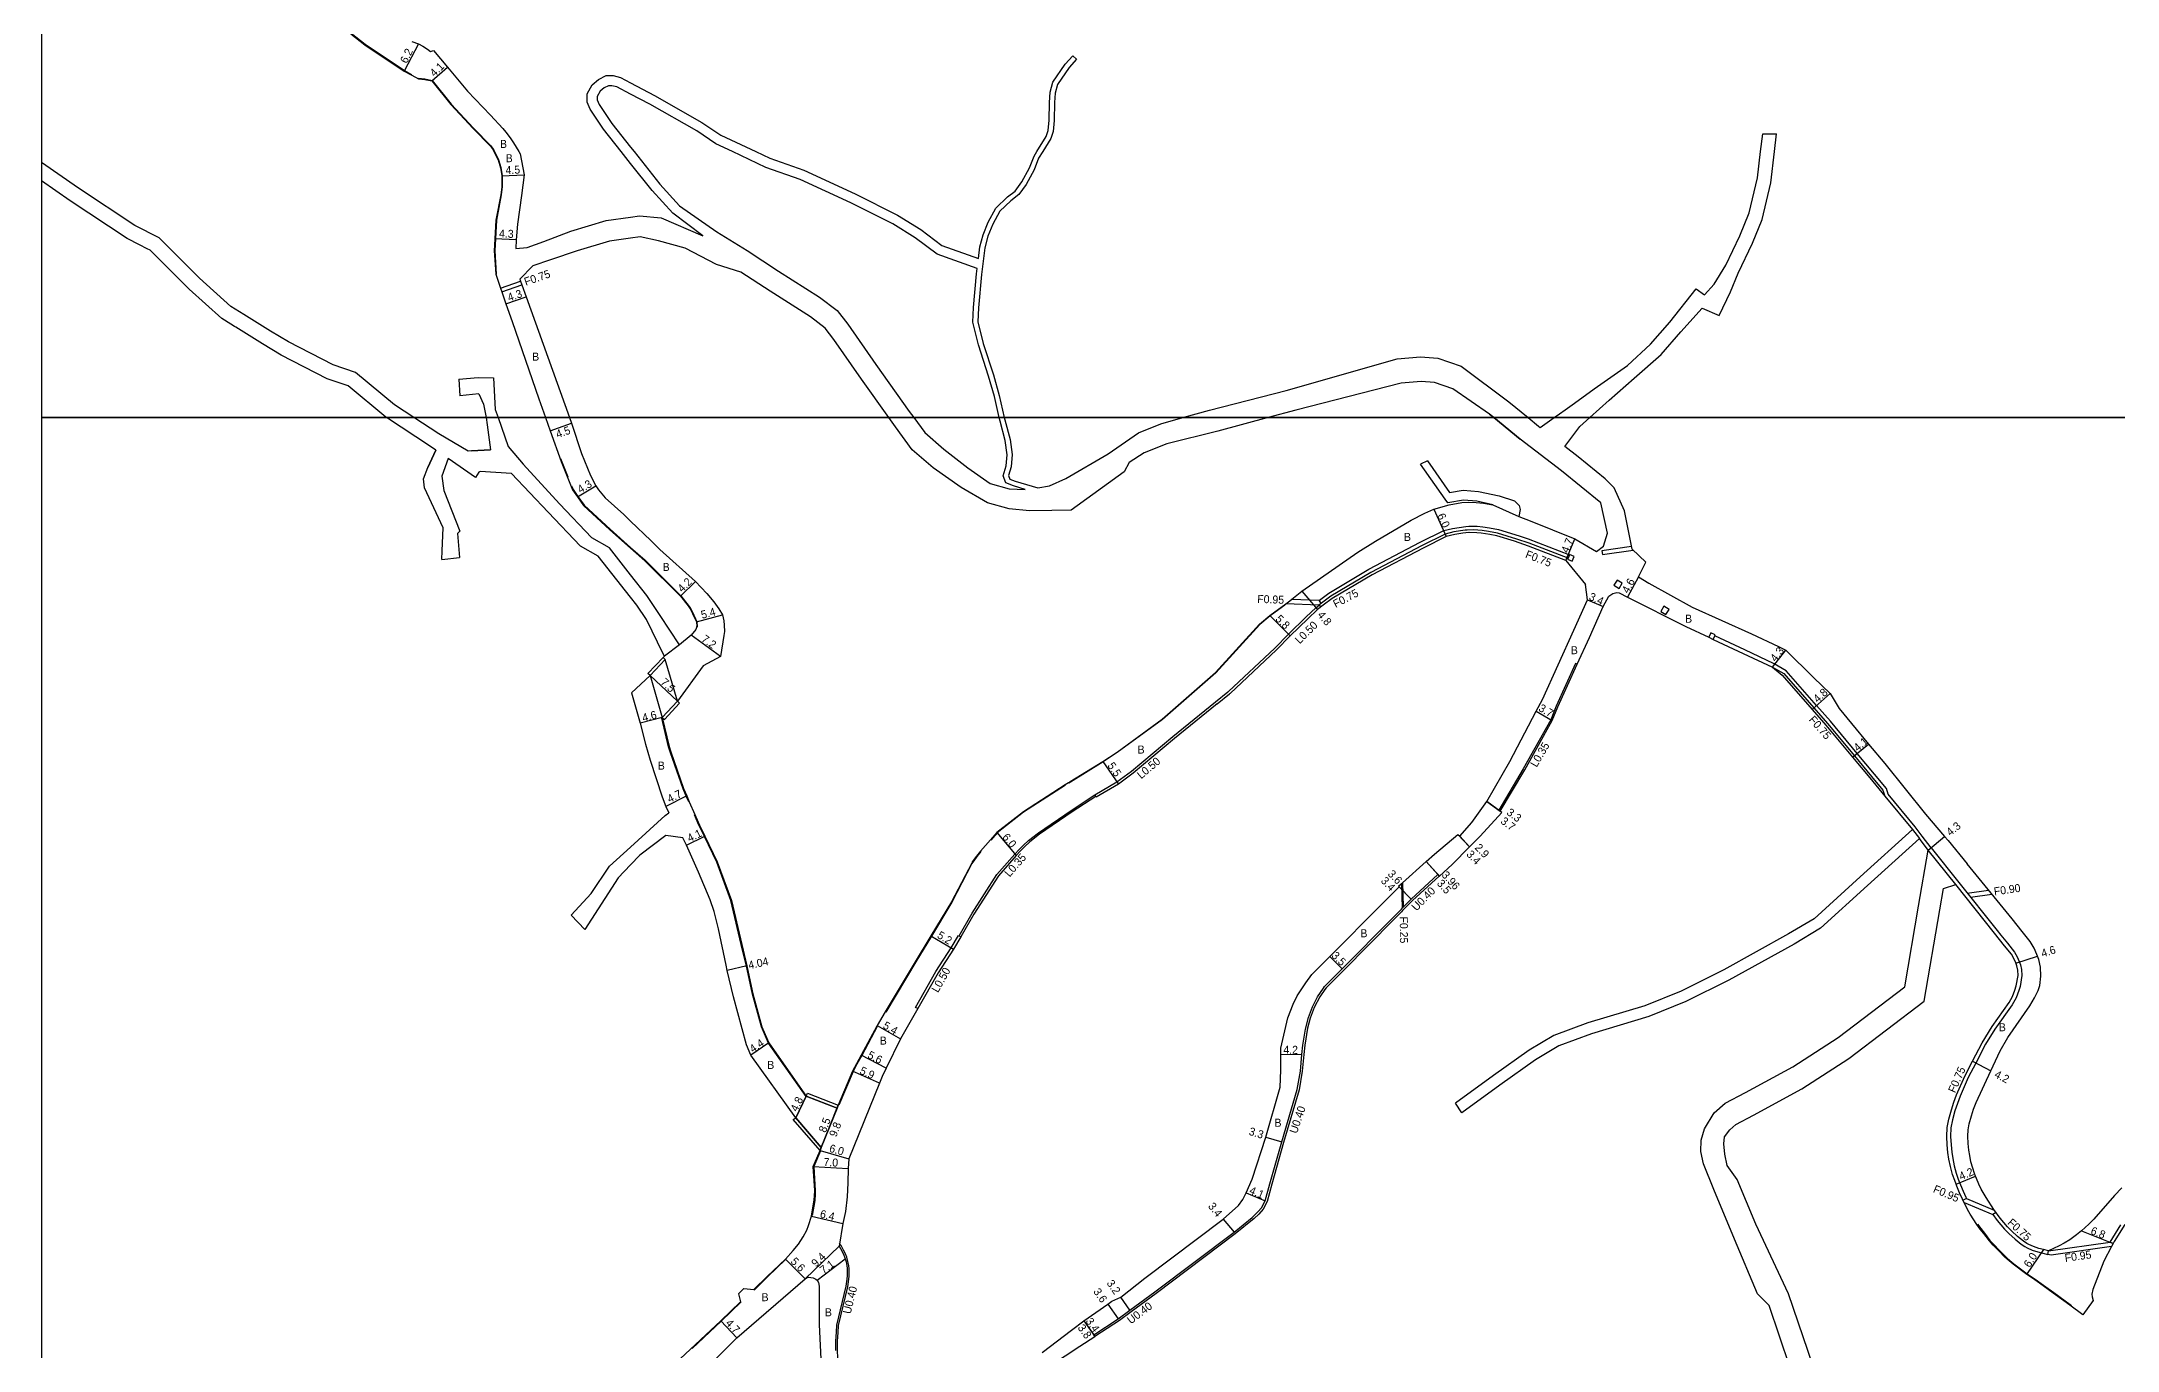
# Model space of a CAD drawing. Header units: metres. Extents: x -12000 to -10400, y -89400 to -87000.
# Drawn here: x -12000 to -11584.9, y -87786.5 to -87524.8 of the extents above; entities that cross this region are included whole.
import ezdxf

# ---------------------------------------------------------------- set-up
doc = ezdxf.new("R2010")
doc.units = ezdxf.units.M
doc.header["$LTSCALE"] = 2.5
for name, color, linetype in [('側溝・桝', 7, 'Continuous'), ('図郭', 7, 'Continuous'), ('幅員', 7, 'Continuous'), ('歩道・分離帯・安全施設', 7, 'Continuous'), ('舗装', 7, 'Continuous'), ('道路', 7, 'Continuous')]:
    doc.layers.add(name, color=color, linetype=linetype)
doc.styles.get("Standard").update_dxf_attribs({"font": ''})
doc.styles.get('Standard').set_extended_font_data('@MS PGothic')

msp = doc.modelspace()

# ---------------------------------------------------------------- linework, layer by layer
at = {"layer": '側溝・桝'}
for points in [[(-11908.23, -87574.13), (-11904.22, -87572.74)], [(-11907.99, -87574.83), (-11903.97, -87573.45)], [(-11694.8, -87628.12), (-11702.59, -87625.13), (-11705.06, -87624.28), (-11708.88, -87623.1), (-11710.67, -87622.75), (-11711.96, -87622.57), (-11712.86, -87622.48), (-11713.64, -87622.46), (-11714.98, -87622.47), (-11715.34, -87622.5), (-11717.6, -87622.84), (-11719.38, -87623.27), (-11723.99, -87625.59), (-11734.25, -87630.97), (-11742.24, -87635.73), (-11744.06, -87637.08), (-11744.61, -87637.48)], [(-11744.14, -87637.14), (-11744.58, -87636.53), (-11744.5, -87636.47), (-11742.65, -87635.1), (-11734.62, -87630.32), (-11724.33, -87624.92), (-11719.64, -87622.56), (-11717.88, -87622.14), (-11715.21, -87621.74), (-11714.63, -87621.7), (-11713.73, -87621.71), (-11712.94, -87621.72), (-11711.82, -87621.83), (-11710.51, -87622.01), (-11708.7, -87622.38), (-11704.56, -87623.64), (-11702.78, -87624.25), (-11694.5, -87627.44)], [(-11682.09, -87625.8), (-11688.02, -87626.65), (-11687.91, -87627.39), (-11681.76, -87626.51)], [(-11789.2, -87675.75), (-11789.38, -87675.45), (-11784.98, -87672.85), (-11782.08, -87670.68), (-11773.8, -87663.76), (-11765.27, -87656.85), (-11762.79, -87654.84), (-11762.71, -87654.78), (-11753.41, -87646.1), (-11750.67, -87643.3), (-11747.14, -87639.85), (-11745.24, -87638.01), (-11744.53, -87637.49)], [(-11744.61, -87637.48), (-11751.25, -87637.23)], [(-11750.05, -87636.32), (-11744.58, -87636.53)], [(-11744.53, -87637.49), (-11744.23, -87637.89)], [(-11622.19, -87686.02), (-11623.96, -87683.67), (-11625.38, -87681.85), (-11630.8, -87675.29), (-11631.15, -87674.15), (-11633.54, -87671.27), (-11636.96, -87667.15), (-11642.35, -87660.68), (-11645.1, -87657.55), (-11651.2, -87650.6), (-11653.57, -87649.21), (-11659.43, -87646.45), (-11665.45, -87643.65)], [(-11692.96, -87649.31), (-11693.28, -87649.16), (-11697.17, -87657.68), (-11698.26, -87660.4), (-11703.75, -87670.22), (-11708.65, -87678.5), (-11708.37, -87678.71)], [(-11653.92, -87649.87), (-11651.68, -87651.18), (-11645.66, -87658.05), (-11642.92, -87661.17), (-11637.54, -87667.63), (-11634.11, -87671.75), (-11631.83, -87674.51), (-11631.47, -87675.66)], [(-11816.53, -87703.6), (-11813.91, -87699.1), (-11808.97, -87691.38), (-11805.4, -87687.3), (-11804.52, -87686.35), (-11803.73, -87685.57), (-11802.64, -87684.57), (-11800.66, -87683), (-11794.12, -87678.55), (-11789.38, -87675.45)], [(-11625.95, -87682.33), (-11624.55, -87684.13)], [(-11617.25, -87693.38), (-11622.77, -87686.48)], [(-11622.19, -87686.02), (-11616.66, -87692.92), (-11609.02, -87702.57), (-11608.25, -87703.51), (-11606.94, -87705.11), (-11605.54, -87706.87), (-11604.98, -87707.83), (-11604.57, -87708.72), (-11604.34, -87709.4), (-11604.13, -87710.36), (-11604.08, -87711.56), (-11604.42, -87713.76), (-11604.65, -87714.54), (-11605.21, -87715.99), (-11606.03, -87717.43), (-11609.47, -87722.27), (-11611.33, -87725.28), (-11613.28, -87729.05), (-11614.8, -87731.96), (-11616.42, -87735.66), (-11616.96, -87737.14), (-11617.43, -87738.6), (-11617.94, -87740.41), (-11618.25, -87742.03), (-11618.31, -87743.73), (-11618.22, -87745.37), (-11618.09, -87746.87), (-11617.89, -87748.11), (-11617.6, -87749.57), (-11617.18, -87751.09), (-11616.78, -87752.26), (-11616.36, -87753.39), (-11615.81, -87754.69), (-11615.24, -87755.88), (-11615.11, -87756.11), (-11615.81, -87756.43)], [(-11720.56, -87691.67), (-11725.91, -87696.58), (-11727.87, -87698.56), (-11728.12, -87698.81), (-11729.69, -87700.4), (-11739.65, -87710.46), (-11743.17, -87714.02), (-11743.43, -87714.34), (-11744.43, -87715.82), (-11745.55, -87717.96), (-11746.32, -87720.08), (-11746.86, -87722.06), (-11747.41, -87725.5), (-11747.63, -87727.36), (-11747.92, -87730.69), (-11748.53, -87734.41), (-11751.67, -87744.94), (-11754.04, -87753.28), (-11754.98, -87756.75), (-11755.76, -87758.24), (-11756.63, -87759.24), (-11757.57, -87760.14), (-11761.33, -87763.2), (-11777.15, -87775.13), (-11782.16, -87778.8), (-11784.5, -87780.51), (-11789.4, -87783.69)], [(-11728.12, -87693.2), (-11727.98, -87698.11)], [(-11727.87, -87692.98), (-11727.74, -87697.86)], [(-11614.97, -87695.06), (-11610.74, -87694.46)], [(-11614.32, -87695.88), (-11610.07, -87695.27)], [(-11824.81, -87718.17), (-11825.24, -87717.92), (-11821.17, -87710.73), (-11818.12, -87706.04), (-11816.66, -87703.53), (-11816.22, -87703.78)], [(-11615.58, -87756.94), (-11609.83, -87759.36)], [(-11615.11, -87756.11), (-11609.57, -87758.44)], [(-11609.22, -87758.93), (-11609.83, -87759.36), (-11608.98, -87760.55), (-11607.5, -87762.27), (-11606.66, -87763.15), (-11605.41, -87764.29), (-11604.2, -87765.23), (-11603.45, -87765.74), (-11602.98, -87766.01), (-11601.98, -87766.44), (-11600.87, -87766.82), (-11598.88, -87767.32), (-11598.7, -87766.59)], [(-11585.83, -87765.1), (-11586.43, -87764.83), (-11584.24, -87761.37)], [(-11840.77, -87788.01), (-11840.88, -87786.51), (-11840.86, -87784.67), (-11840.75, -87782.89), (-11840.63, -87781.53), (-11838.82, -87773.76), (-11838.57, -87772.25), (-11838.51, -87771.65), (-11838.51, -87770.62), (-11838.54, -87770.12), (-11838.6, -87769.62), (-11838.76, -87768.75), (-11839, -87767.86), (-11839.32, -87767.07), (-11839.63, -87766.43), (-11840.13, -87765.55), (-11840.46, -87765.16)], [(-11586.17, -87765.75), (-11598.23, -87767.49), (-11598.88, -87767.32)], [(-11598.7, -87766.59), (-11586.43, -87764.83)]]:
    msp.add_lwpolyline(points, dxfattribs=at)
for points in [[(-11694.89, -87628.31), (-11693.97, -87628.72), (-11693.57, -87627.8), (-11694.48, -87627.4), (-11694.5, -87627.44), (-11694.8, -87628.12)], [(-11685.61, -87633.49), (-11684.59, -87634.14), (-11683.95, -87633.12), (-11684.97, -87632.48)], [(-11676.25, -87638.74), (-11675.24, -87639.39), (-11674.6, -87638.37), (-11675.61, -87637.73)], [(-11666.67, -87643.91), (-11665.77, -87644.33), (-11665.45, -87643.65), (-11665.35, -87643.42), (-11666.25, -87643)]]:
    msp.add_lwpolyline(points, close=True, dxfattribs=at)
at = {"layer": '図郭'}
for points in [[(-12000, -87600), (-11200, -87600), (-11200, -87000), (-12000, -87000)], [(-12000, -88200), (-11200, -88200), (-11200, -87600), (-12000, -87600)]]:
    msp.add_lwpolyline(points, close=True, dxfattribs=at)
at = {"layer": '幅員'}
for points in [[(-11924.6, -87525.24), (-11927.51, -87530.72)], [(-11921.93, -87532.65), (-11918.86, -87529.94)], [(-11908, -87551.67), (-11903.48, -87551.45)], [(-11905.1, -87564.43), (-11909.35, -87564.26)], [(-11907.14, -87577.26), (-11903.13, -87575.87)], [(-11898.3, -87602.65), (-11894.06, -87601.14)], [(-11892.83, -87615.84), (-11889.18, -87613.65)], [(-11721.66, -87618.32), (-11719.19, -87623.79)], [(-11695.22, -87628.55), (-11693.43, -87624.21)], [(-11872.27, -87635.71), (-11869.24, -87632.8)], [(-11747.99, -87634.71), (-11744.91, -87638.39)], [(-11680.7, -87631.84), (-11682.93, -87635.87)], [(-11869.06, -87640.82), (-11863.86, -87639.44)], [(-11754.42, -87639.56), (-11750.32, -87643.65)], [(-11690.9, -87636.41), (-11687.79, -87637.79)], [(-11864.28, -87647.74), (-11870.1, -87643.51)], [(-11653.92, -87649.87), (-11651.26, -87646.49)], [(-11878.33, -87651.58), (-11872.85, -87656.71)], [(-11646, -87658.34), (-11642.41, -87655.16)], [(-11875.88, -87659.97), (-11880.34, -87661.1)], [(-11701.14, -87658.68), (-11697.94, -87660.55)], [(-11637.89, -87667.92), (-11634.72, -87665.31)], [(-11787.81, -87668.77), (-11784.7, -87673.27)], [(-11871, -87675.62), (-11875.15, -87677.72)], [(-11708.05, -87678.96), (-11711, -87676.73)], [(-11711, -87676.73), (-11708.37, -87678.71)], [(-11871.07, -87685.5), (-11867.38, -87683.71)], [(-11809.01, -87682.95), (-11805.15, -87687.54)], [(-11716.81, -87683.33), (-11714.47, -87685.8)], [(-11714.47, -87685.8), (-11716.46, -87683.7)], [(-11622.77, -87686.48), (-11619.53, -87683.74)], [(-11720.52, -87691.71), (-11723.16, -87688.76)], [(-11723.16, -87688.76), (-11720.82, -87691.37)], [(-11726.18, -87696.3), (-11728.66, -87693.69)], [(-11726.18, -87696.3), (-11728.53, -87693.83)], [(-11822.17, -87703.6), (-11817.69, -87706.3)], [(-11858.96, -87709.64), (-11862.9, -87710.53)], [(-11739.94, -87710.18), (-11742.43, -87707.72)], [(-11605.25, -87709.06), (-11600.92, -87707.67)], [(-11832.93, -87721.55), (-11828.24, -87724.23)], [(-11854.57, -87725.02), (-11858.21, -87727.49)], [(-11832.46, -87733.09), (-11837.83, -87730.66)], [(-11831.14, -87730.07), (-11836.11, -87727.49)], [(-11752.22, -87727.28), (-11748.02, -87727.32)], [(-11613.95, -87728.7), (-11610.27, -87730.61)], [(-11849.18, -87739.97), (-11847.11, -87735.69)], [(-11844.34, -87746.54), (-11840.71, -87737.44)], [(-11840.95, -87738.04), (-11844.1, -87745.94)], [(-11844.34, -87746.54), (-11838.57, -87748.19)], [(-11755.2, -87743.85), (-11752.05, -87744.82)], [(-11845.69, -87749.74), (-11838.7, -87750.15)], [(-11617.2, -87753.28), (-11613.33, -87751.64)], [(-11759.12, -87754.99), (-11755.35, -87756.6)], [(-11846.04, -87759.63), (-11839.82, -87761.12)], [(-11763.72, -87760.25), (-11761.57, -87762.89)], [(-11592.16, -87762.62), (-11585.83, -87765.1)], [(-11847.33, -87772.17), (-11851.25, -87768.24)], [(-11840.54, -87765.66), (-11847.33, -87772.17)], [(-11844.93, -87772.47), (-11839.33, -87768.19)], [(-11599.75, -87766.33), (-11603.1, -87771.3)], [(-11782.4, -87778.48), (-11784.23, -87775.85)], [(-11864.17, -87780.59), (-11860.98, -87783.97)], [(-11791.63, -87780.61), (-11789.4, -87783.69)], [(-11791.63, -87780.61), (-11789.63, -87783.36)], [(-11786.79, -87777.23), (-11784.72, -87780.18)]]:
    msp.add_lwpolyline(points, dxfattribs=at)
at = {"layer": '歩道・分離帯・安全施設'}
for points in [[(-11938.09, -87523.16), (-11935.27, -87525.35), (-11927.46, -87530.63), (-11926.05, -87531.38)], [(-11924.63, -87532.14), (-11923.33, -87532.28), (-11921.87, -87532.57), (-11918.08, -87537.31), (-11913.61, -87542.1), (-11910.19, -87545.66), (-11910.01, -87545.87), (-11909.82, -87546.12), (-11909.65, -87546.4), (-11909.44, -87546.81)], [(-11909.44, -87546.81), (-11908.61, -87548.43), (-11908.16, -87550), (-11907.9, -87551.66), (-11907.9, -87553.86), (-11908.08, -87555.48), (-11909.05, -87560.51), (-11909.25, -87564.27), (-11909.38, -87566.67), (-11909.1, -87571.33)], [(-11896.21, -87608.18), (-11894.78, -87611.85)], [(-11894.01, -87613.65), (-11893.72, -87614.37), (-11892.75, -87615.78), (-11891.53, -87617.48), (-11886.33, -87622.33), (-11882.23, -87625.96)], [(-11882.23, -87625.96), (-11879.32, -87628.53), (-11872.19, -87635.65), (-11870.51, -87637.75), (-11870.24, -87638.18), (-11869.86, -87638.87), (-11868.97, -87640.8), (-11868.88, -87641.74), (-11868.95, -87641.96)], [(-11751.44, -87637.49), (-11754.36, -87639.63), (-11756.43, -87641.39), (-11765.2, -87651.05), (-11775.85, -87660.37), (-11784.92, -87666.97), (-11787.76, -87668.85), (-11794.29, -87672.87), (-11794.62, -87673.08)], [(-11870.58, -87676.83), (-11871.09, -87675.66), (-11871.72, -87674.2), (-11874.26, -87667), (-11874.62, -87665.81), (-11875.97, -87660.06)], [(-11795.3, -87673.5), (-11803.64, -87678.88), (-11808.94, -87683.02), (-11810.19, -87684.47)], [(-11847.15, -87735.71), (-11854.66, -87725.07), (-11856.08, -87721.82), (-11857.87, -87715.27), (-11859.06, -87709.66), (-11860.09, -87705.34), (-11862.17, -87696.55), (-11864.98, -87688.87), (-11867.47, -87683.75), (-11868.56, -87681.5), (-11869.46, -87679.42)], [(-11812.17, -87686.76), (-11813.03, -87687.75), (-11813.62, -87688.59), (-11813.97, -87689.18), (-11817.98, -87696.85), (-11822.08, -87703.65), (-11825.22, -87708.84), (-11831.22, -87718.88)], [(-11832.85, -87721.6), (-11832.93, -87721.74), (-11836.02, -87727.54), (-11836.97, -87729.25), (-11837.74, -87730.71), (-11840.62, -87737.48), (-11840.63, -87737.49)], [(-11844.24, -87746.57), (-11845.59, -87749.76), (-11845.32, -87754.56), (-11845.33, -87755.36), (-11845.42, -87756.53), (-11845.92, -87759.5)], [(-11612.96, -87761.23), (-11612.29, -87762.15), (-11611.56, -87763.06), (-11610.43, -87764.51), (-11609.68, -87765.35), (-11608.56, -87766.51), (-11607.43, -87767.66), (-11606.92, -87768.13), (-11605.69, -87769.17), (-11603, -87771.19), (-11601.37, -87772.29), (-11599.74, -87773.45), (-11597.7, -87774.93), (-11594.4, -87777.33), (-11594.11, -87777.54)], [(-11851.22, -87768.35), (-11854.87, -87771.79), (-11857.53, -87774.44)], [(-11860.14, -87776.79), (-11864.1, -87780.66), (-11869.92, -87786.1)]]:
    msp.add_lwpolyline(points, dxfattribs=at)
at = {"layer": '舗装'}
for points in [[(-11709.83, -87617.44), (-11704.6, -87619.77)], [(-11872.43, -87645.45), (-11875.46, -87647.67)], [(-11625.95, -87682.33), (-11624.55, -87684.13)]]:
    msp.add_lwpolyline(points, dxfattribs=at)
at = {"layer": '道路'}
for points in [[(-11938.15, -87523.24), (-11935.33, -87525.44), (-11927.51, -87530.72), (-11926.1, -87531.47)], [(-11925.93, -87524.78), (-11924.6, -87525.24), (-11923.73, -87525.73), (-11922.8, -87526.33), (-11922.25, -87526.8), (-11921.65, -87526.63), (-11918.86, -87529.94), (-11914.81, -87534.74), (-11910.21, -87539.53), (-11907.76, -87542.22), (-11907.14, -87542.94), (-11906.3, -87544.04), (-11905.63, -87545.07), (-11904.59, -87546.81)], [(-11926.1, -87531.47), (-11925.21, -87531.94)], [(-11884.09, -87546.81), (-11887.62, -87542.35), (-11890.3, -87538.34), (-11890.9, -87536.91), (-11890.92, -87535.25), (-11889.88, -87533.47), (-11888.65, -87532.4), (-11887.08, -87531.63), (-11885.74, -87531.63), (-11884.27, -87532.02), (-11882.22, -87533.08)], [(-11801.01, -87546.81), (-11799.12, -87543.76), (-11798.71, -87542.58), (-11798.52, -87540.52), (-11798.47, -87536.98), (-11798.34, -87534.96), (-11797.8, -87532.94), (-11795.33, -87529.36), (-11793.82, -87527.64)], [(-11793.07, -87528.3), (-11794.54, -87529.98), (-11796.88, -87533.37), (-11797.35, -87535.13), (-11797.47, -87537.02), (-11797.52, -87540.57), (-11797.72, -87542.8), (-11798.21, -87544.19), (-11799.83, -87546.81)], [(-11793.82, -87527.64), (-11793.07, -87528.3)], [(-11925.21, -87531.94), (-11924.65, -87532.24), (-11923.35, -87532.38), (-11921.93, -87532.65), (-11918.16, -87537.37), (-11913.68, -87542.17), (-11910.26, -87545.74), (-11910.04, -87545.99), (-11909.9, -87546.18), (-11909.72, -87546.48), (-11909.55, -87546.81)], [(-11885, -87533.89), (-11886, -87533.63), (-11886.61, -87533.63), (-11887.54, -87534.08), (-11888.32, -87534.76), (-11888.92, -87535.77), (-11888.9, -87536.49), (-11888.53, -87537.38), (-11886, -87541.17), (-11882.22, -87545.94)], [(-11882.22, -87535.34), (-11885, -87533.89)], [(-11882.22, -87533.08), (-11877.43, -87535.58), (-11867.96, -87540.98), (-11864.17, -87543.5), (-11857.16, -87546.81)], [(-11861.84, -87546.81), (-11865.15, -87545.25), (-11869.01, -87542.68), (-11878.39, -87537.34), (-11882.22, -87535.34)], [(-11656.31, -87546.81), (-11655.88, -87543.26)], [(-11655.88, -87543.26), (-11653.09, -87543.26)], [(-11653.53, -87546.81), (-11653.09, -87543.26)], [(-11909.55, -87546.81), (-11908.7, -87548.47), (-11908.26, -87550.03), (-11908, -87551.67), (-11908, -87553.85), (-11908.18, -87555.47), (-11909.15, -87560.5), (-11909.35, -87564.26), (-11909.48, -87566.67), (-11909.19, -87571.35), (-11908.23, -87574.13), (-11907.99, -87574.83), (-11907.14, -87577.26), (-11905.91, -87580.81), (-11900.58, -87596.23), (-11899.24, -87600)], [(-11904.59, -87546.81), (-11904.31, -87547.28), (-11903.48, -87551.45), (-11904.02, -87555.62), (-11904.84, -87561.32), (-11905.1, -87564.43), (-11905.19, -87566.18)], [(-11882.22, -87549.17), (-11884.09, -87546.81)], [(-11882.22, -87545.94), (-11881.54, -87546.81)], [(-11881.54, -87546.81), (-11876.39, -87553.31), (-11872.42, -87557.67), (-11864.96, -87562.88), (-11858.89, -87566.59), (-11852.62, -87570.69), (-11844.43, -87575.89), (-11840.92, -87578.55), (-11838.8, -87581.34), (-11833.2, -87589.35), (-11826.5, -87598.76), (-11825.59, -87600)], [(-11808.52, -87600), (-11809.49, -87595.81), (-11810.64, -87591.74), (-11812.67, -87585.48), (-11813.83, -87580.94), (-11813.66, -87577.96), (-11813.06, -87571.26), (-11812.93, -87570.19), (-11820.93, -87567.35), (-11825.33, -87564.07), (-11829.82, -87561.27), (-11838.16, -87557.08), (-11848.35, -87552.39), (-11855.17, -87549.96), (-11861.84, -87546.81)], [(-11857.16, -87546.81), (-11854.41, -87548.11), (-11847.59, -87550.53), (-11837.3, -87555.28), (-11828.84, -87559.52), (-11824.2, -87562.41), (-11819.98, -87565.56), (-11812.67, -87568.16), (-11812.38, -87565.88), (-11811.75, -87563.43), (-11810.71, -87560.89), (-11809.18, -87558.09), (-11806.85, -87555.87), (-11805.33, -87554.71), (-11804, -87552.84), (-11802.47, -87550.04), (-11801.56, -87547.7), (-11801.01, -87546.81)], [(-11799.83, -87546.81), (-11800.66, -87548.15), (-11801.56, -87550.46), (-11803.15, -87553.37), (-11804.6, -87555.41), (-11806.2, -87556.63), (-11808.38, -87558.7), (-11809.81, -87561.32), (-11810.8, -87563.75), (-11811.39, -87566.07), (-11812.07, -87571.38), (-11812.66, -87578.04), (-11812.82, -87580.84), (-11811.7, -87585.2), (-11809.68, -87591.45), (-11808.52, -87595.57), (-11807.5, -87600)], [(-11693.53, -87597.12), (-11689.55, -87594.24), (-11682.91, -87589.57), (-11678.32, -87585.31), (-11674.46, -87580.9), (-11669.21, -87574.24), (-11667.49, -87575.42), (-11665.59, -87573.29), (-11663.25, -87569.52), (-11660.45, -87563.66), (-11658.57, -87559.07), (-11656.94, -87552.03), (-11656.31, -87546.81)], [(-11690.45, -87600), (-11686.57, -87596.53), (-11681.54, -87592.11), (-11676.2, -87587.37), (-11672.25, -87582.86), (-11667.97, -87578.14), (-11664.57, -87579.59), (-11662.33, -87574.82), (-11660.81, -87571.15), (-11657.94, -87565.14), (-11655.98, -87560.36), (-11654.28, -87553.06), (-11653.53, -87546.81)], [(-11925.54, -87600), (-11929.4, -87597.46), (-11937.22, -87590.97), (-11941.69, -87589.47), (-11950.64, -87584.88), (-11954.25, -87582.71), (-11959.56, -87579.35), (-11962.18, -87577.77), (-11968.4, -87572.12), (-11976.51, -87564.05), (-11981.34, -87561.57), (-11992.59, -87554.15), (-12000, -87549.02)], [(-11882.23, -87559.93), (-11880.44, -87559.67), (-11876.14, -87560.06), (-11867.76, -87563.64), (-11873.79, -87559.14), (-11877.92, -87554.61), (-11882.22, -87549.17)], [(-11931, -87600), (-11931.18, -87599.88), (-11938.7, -87593.64), (-11942.86, -87592.25), (-11952.1, -87587.51), (-11955.83, -87585.27), (-11961.14, -87581.9), (-11961.39, -87581.76), (-11963.44, -87580.51), (-11963.98, -87580.18), (-11970.47, -87574.29), (-11978.3, -87566.51), (-11978.85, -87566.23), (-11980.4, -87565.43), (-11982.85, -87564.16), (-11994.26, -87556.64), (-12000, -87552.67)], [(-11905.19, -87566.18), (-11902.9, -87565.98), (-11899.58, -87564.78), (-11894.19, -87562.7), (-11887.08, -87560.61), (-11882.23, -87559.93)], [(-11882.23, -87564.1), (-11886.44, -87564.71), (-11892.9, -87566.62), (-11898.25, -87568.45), (-11901.79, -87569.66), (-11904.36, -87572.33)], [(-11830.57, -87600), (-11836.03, -87592.34), (-11841.58, -87584.39), (-11843.32, -87582.1), (-11846.27, -87579.87), (-11854.33, -87574.74), (-11860.17, -87570.93), (-11865.05, -87569.4), (-11871.34, -87566.1), (-11876.65, -87564.63), (-11880.33, -87563.83), (-11882.23, -87564.1)], [(-11904.36, -87572.33), (-11904.22, -87572.74), (-11903.97, -87573.45), (-11903.13, -87575.87), (-11894.47, -87600)], [(-11771.82, -87600), (-11766.5, -87598.52), (-11751.14, -87594.58), (-11728.98, -87588.22), (-11724.31, -87587.83), (-11720.81, -87588.13), (-11716.16, -87589.74), (-11706.65, -87596.84), (-11702.76, -87600)], [(-11916.58, -87592.28), (-11912.68, -87591.99)], [(-11916.58, -87592.28), (-11912.68, -87591.99)], [(-11916.58, -87592.28), (-11916.35, -87595.66)], [(-11912.68, -87591.99), (-11909.64, -87592.07), (-11909.29, -87598.39), (-11908.72, -87600)], [(-11709.64, -87600), (-11710.48, -87599.32), (-11717.85, -87594.24), (-11721.51, -87592.98), (-11724.17, -87592.75), (-11728.17, -87593.08), (-11749.23, -87598.53), (-11754.75, -87600)], [(-11912.57, -87595.26), (-11916.35, -87595.66)], [(-11912.57, -87595.26), (-11916.35, -87595.66)], [(-11912.57, -87595.26), (-11911.62, -87597.34), (-11911.13, -87600)], [(-11706.65, -87596.84), (-11702.76, -87600)], [(-11695.37, -87598.45), (-11693.53, -87597.12)], [(-11919.95, -87628.34), (-11919.9, -87626.62), (-11919.71, -87622.05), (-11923.4, -87614.04), (-11923.64, -87612.21), (-11922.75, -87610), (-11921.18, -87606.49), (-11922.25, -87605.75), (-11931, -87600)], [(-11911.13, -87600), (-11910.87, -87601.42), (-11910.21, -87606.42), (-11914.01, -87606.67), (-11914.7, -87606.71), (-11920.58, -87603.26), (-11925.54, -87600)], [(-11908.72, -87600), (-11906.69, -87605.76)], [(-11899.24, -87600), (-11898.3, -87602.65), (-11896.12, -87608.78), (-11893.81, -87614.42), (-11892.83, -87615.84), (-11891.61, -87617.54), (-11886.4, -87622.41), (-11882.23, -87626.09)], [(-11894.47, -87600), (-11894.06, -87601.14), (-11892.03, -87607.15), (-11890.23, -87611.56), (-11889.18, -87613.65), (-11888.65, -87614.46), (-11887.31, -87616.04), (-11883.6, -87619.39), (-11882.23, -87620.7)], [(-11754.75, -87600), (-11764.81, -87602.69), (-11775.01, -87605.27), (-11779.51, -87607.04), (-11782.51, -87608.96), (-11783.51, -87610.84), (-11794.15, -87618.52), (-11798.03, -87618.58), (-11802.48, -87618.64), (-11806.56, -87618.23), (-11810.86, -87617.01), (-11816.15, -87613.97), (-11821.71, -87610.04), (-11825.9, -87606.43), (-11829.28, -87601.81), (-11830.57, -87600)], [(-11825.59, -87600), (-11823.39, -87603), (-11819.57, -87606.31), (-11814.8, -87610.07), (-11810.32, -87613.15), (-11806.5, -87614.27), (-11803.33, -87614.35), (-11805.67, -87613.67), (-11807.22, -87613.07), (-11807.71, -87611.62), (-11807.11, -87609.64), (-11806.95, -87607.41), (-11807.3, -87604.58), (-11808.36, -87600.68), (-11808.52, -87600)], [(-11807.5, -87600), (-11807.39, -87600.45), (-11806.31, -87604.38), (-11805.94, -87607.39), (-11806.12, -87609.82), (-11806.66, -87611.6), (-11806.42, -87612.31), (-11805.35, -87612.72), (-11800.81, -87614.03), (-11798.46, -87613.63), (-11795.18, -87612.19), (-11786.74, -87607.23), (-11780.69, -87603.01), (-11776.24, -87601.23), (-11771.82, -87600)], [(-11710.48, -87599.32), (-11709.64, -87600)], [(-11709.64, -87600), (-11704.35, -87604.31)], [(-11689.11, -87626.8), (-11687.73, -87625.67), (-11686.91, -87623.09), (-11688.21, -87617.04), (-11696.13, -87610.64), (-11704.35, -87604.31), (-11709.64, -87600)], [(-11702.76, -87600), (-11700.68, -87601.69)], [(-11702.76, -87600), (-11700.68, -87601.69), (-11700.38, -87602), (-11697.54, -87600)], [(-11697.54, -87600), (-11696.5, -87599.26), (-11695.37, -87598.45)], [(-11680.7, -87631.84), (-11679.22, -87628.93), (-11682, -87626.29), (-11683.51, -87618.66), (-11685.57, -87614.07), (-11687.39, -87612.25), (-11692.74, -87607.86), (-11695.43, -87605.77), (-11692.44, -87601.78), (-11690.45, -87600)], [(-11906.69, -87605.76), (-11903.68, -87609.34)], [(-11921.18, -87606.49), (-11922.75, -87610)], [(-11918.72, -87608.18), (-11919.99, -87611.73)], [(-11882.23, -87635.92), (-11888.69, -87627.7), (-11892.21, -87625.7), (-11898.72, -87618.93), (-11906.05, -87611.2), (-11912.3, -87610.76), (-11912.59, -87610.88), (-11913.21, -87611.97), (-11918.72, -87608.18), (-11919.99, -87611.73), (-11919.56, -87614.55), (-11916.39, -87622.71), (-11916.86, -87623.14), (-11916.43, -87627.96)], [(-11914.01, -87606.67), (-11910.21, -87606.42)], [(-11882.23, -87631.41), (-11886.43, -87626.04), (-11889.95, -87624.04), (-11896.46, -87617.27), (-11903.68, -87609.34)], [(-11722.89, -87608.61), (-11724.28, -87609.3)], [(-11719.36, -87616.3), (-11724.28, -87609.3)], [(-11718.82, -87617.07), (-11719.36, -87616.3), (-11724.28, -87609.3)], [(-11722.89, -87608.61), (-11718.52, -87614.99)], [(-11722.89, -87608.61), (-11718.52, -87614.99)], [(-11906.05, -87611.2), (-11912.3, -87610.76)], [(-11718.52, -87614.99), (-11715.77, -87614.51), (-11712.72, -87614.75), (-11708.54, -87615.67), (-11705.52, -87616.63), (-11704.54, -87617.55), (-11704.36, -87618.36), (-11704.6, -87619.77)], [(-11794.67, -87672.99), (-11794.34, -87672.78), (-11787.81, -87668.77), (-11784.97, -87666.89), (-11775.92, -87660.29), (-11765.27, -87650.97), (-11756.5, -87641.32), (-11754.42, -87639.56), (-11751.25, -87637.23), (-11750.44, -87636.64), (-11750.05, -87636.32), (-11747.99, -87634.71), (-11744.27, -87632.12), (-11736.8, -87626.92), (-11733.29, -87624.68), (-11726.16, -87620.5), (-11723.42, -87619.09), (-11721.66, -87618.32), (-11718.59, -87617.41), (-11716.05, -87616.99), (-11714.75, -87616.92), (-11713.13, -87616.96), (-11711.7, -87617.13), (-11709.83, -87617.44)], [(-11709.83, -87617.44), (-11713.02, -87616.73), (-11715.67, -87616.52), (-11718.82, -87617.07)], [(-11882.23, -87620.7), (-11878.15, -87624.58), (-11876.35, -87626.34), (-11869.24, -87632.8), (-11866.97, -87635.16), (-11865.57, -87636.81), (-11864.58, -87638.21), (-11863.86, -87639.44), (-11863.6, -87640.6), (-11863.51, -87641.48), (-11863.47, -87642.74), (-11863.61, -87643.57), (-11864.28, -87647.74), (-11867.69, -87649.65), (-11872.85, -87656.71), (-11875.88, -87659.97), (-11874.52, -87665.79), (-11874.2, -87666.85), (-11871.62, -87674.17), (-11871, -87675.62), (-11870.49, -87676.79)], [(-11704.6, -87619.77), (-11702.37, -87620.65), (-11693.43, -87624.21), (-11689.11, -87626.8)], [(-11882.23, -87626.09), (-11879.39, -87628.61), (-11872.27, -87635.71), (-11870.71, -87637.66), (-11870.34, -87638.21), (-11869.85, -87639.14), (-11869.06, -87640.82), (-11868.98, -87641.73), (-11869.2, -87642.38), (-11870.1, -87643.51), (-11872.43, -87645.45)], [(-11695.22, -87628.55), (-11702.7, -87625.68), (-11705.5, -87624.71), (-11709.02, -87623.64), (-11710.45, -87623.35), (-11712.17, -87623.1), (-11713.05, -87623.02), (-11714.56, -87623), (-11714.65, -87623), (-11715.85, -87623.12), (-11717.46, -87623.37), (-11719.19, -87623.79), (-11723.74, -87626.07), (-11733.98, -87631.45), (-11741.93, -87636.19), (-11743.73, -87637.52), (-11744.91, -87638.39), (-11746.79, -87640.21), (-11750.32, -87643.65), (-11753.06, -87646.46), (-11762.38, -87655.15), (-11762.47, -87655.23)], [(-11919.95, -87628.34), (-11916.43, -87627.96)], [(-11695.22, -87628.55), (-11691.3, -87633.34)], [(-11872.43, -87645.45), (-11876.31, -87639.57), (-11879, -87635.55), (-11882.23, -87631.41)], [(-11798.26, -87789.53), (-11792.39, -87785.68), (-11789.4, -87783.69), (-11789.63, -87783.36), (-11784.72, -87780.18), (-11782.4, -87778.48), (-11777.39, -87774.81), (-11761.57, -87762.89), (-11757.94, -87759.93), (-11756.74, -87758.76), (-11756.09, -87758.01), (-11755.35, -87756.6), (-11754.43, -87753.17), (-11752.05, -87744.82), (-11748.92, -87734.32), (-11748.31, -87730.66), (-11748.02, -87727.32), (-11747.81, -87725.44), (-11747.3, -87722.28), (-11746.69, -87719.91), (-11745.91, -87717.8), (-11744.87, -87715.79), (-11743.71, -87714.05), (-11743.47, -87713.75), (-11739.94, -87710.18), (-11729.97, -87700.12), (-11728.12, -87698.25), (-11727.87, -87698), (-11726.18, -87696.3), (-11720.82, -87691.37), (-11720.56, -87691.67), (-11720.52, -87691.71), (-11717.98, -87689.36), (-11714.47, -87685.8), (-11712.36, -87683.7), (-11708.05, -87678.96), (-11708.37, -87678.71), (-11703.44, -87670.4), (-11697.94, -87660.55), (-11696.84, -87657.82), (-11692.96, -87649.31), (-11690.52, -87643.96), (-11687.79, -87637.79), (-11686.61, -87635.68), (-11685.87, -87635.16), (-11685.03, -87634.97), (-11684.55, -87635), (-11682.93, -87635.87), (-11671.26, -87641.77), (-11666.67, -87643.91), (-11665.77, -87644.33), (-11659.75, -87647.13), (-11653.92, -87649.87), (-11652, -87651.5), (-11646, -87658.34), (-11643.26, -87661.46), (-11637.89, -87667.92), (-11634.46, -87672.03), (-11631.47, -87675.66), (-11625.95, -87682.33)], [(-11690.9, -87636.41), (-11691.3, -87633.34)], [(-11680.7, -87631.84), (-11678.64, -87633.08), (-11670.01, -87637.87), (-11658.13, -87643.23), (-11652.7, -87645.75), (-11651.26, -87646.49), (-11645.66, -87652.01), (-11642.41, -87655.16), (-11640.56, -87658.14), (-11638.15, -87661.19), (-11634.72, -87665.31), (-11631.47, -87669.15), (-11623.3, -87679.29), (-11619.53, -87683.74), (-11618.82, -87684.58), (-11615.01, -87689.22)], [(-11875.46, -87647.67), (-11875.68, -87647.23), (-11879.04, -87640.36), (-11880.98, -87637.5), (-11882.23, -87635.92)], [(-11799.96, -87786.93), (-11794.04, -87782.48), (-11791.63, -87780.61), (-11786.79, -87777.23), (-11786.03, -87776.67), (-11784.23, -87775.85), (-11779.41, -87772.07), (-11763.72, -87760.25), (-11760.71, -87757.55), (-11759.81, -87756.33), (-11759.12, -87754.99), (-11757.97, -87752.29), (-11755.2, -87743.85), (-11752.35, -87733.87), (-11752.24, -87730.46), (-11752.22, -87727.28), (-11752.22, -87726.07), (-11750.79, -87720.02), (-11749.78, -87717.27), (-11748.94, -87715.6), (-11747.24, -87713.02), (-11746, -87711.33), (-11742.43, -87707.72), (-11732.09, -87697.36), (-11728.53, -87693.83), (-11728.66, -87693.69), (-11728.14, -87693.22), (-11727.89, -87693), (-11723.16, -87688.76), (-11721.5, -87687.28), (-11716.81, -87683.33), (-11716.46, -87683.7), (-11714.06, -87680.92), (-11711, -87676.73), (-11706.43, -87668.77), (-11701.14, -87658.68), (-11699.9, -87656.33), (-11693.61, -87642.53), (-11690.9, -87636.41)], [(-11875.46, -87647.67), (-11875.71, -87647.93), (-11875.29, -87648.33), (-11878.33, -87651.58), (-11882.05, -87655.01), (-11880.34, -87661.1), (-11879.26, -87665.26), (-11878.32, -87668.52), (-11875.93, -87675.8), (-11875.15, -87677.72), (-11874.6, -87679.04)], [(-11764.95, -87657.24), (-11762.47, -87655.23)], [(-11764.95, -87657.24), (-11773.48, -87664.14), (-11781.77, -87671.07), (-11784.7, -87673.27), (-11789.12, -87675.88), (-11789.2, -87675.75), (-11793.92, -87678.84), (-11800.45, -87683.29), (-11802.41, -87684.83), (-11803.49, -87685.82), (-11804.27, -87686.6), (-11805.15, -87687.54), (-11808.69, -87691.59), (-11813.61, -87699.28), (-11816.22, -87703.78), (-11817.69, -87706.3), (-11820.74, -87710.99), (-11824.81, -87718.17), (-11828.24, -87724.23), (-11831.14, -87730.07), (-11831.92, -87731.77), (-11832.46, -87733.09)], [(-11870.49, -87676.79), (-11869.37, -87679.38)], [(-11795.36, -87673.42), (-11803.7, -87678.8), (-11809.01, -87682.95), (-11810.27, -87684.4)], [(-11794.67, -87672.99), (-11795.36, -87673.42)], [(-11882.23, -87685.86), (-11875.29, -87679.56), (-11874.6, -87679.04)], [(-11869.37, -87679.38), (-11868.47, -87681.46), (-11867.38, -87683.71), (-11864.89, -87688.83), (-11862.07, -87696.52), (-11859.99, -87705.32), (-11858.96, -87709.64), (-11857.77, -87715.24), (-11855.99, -87721.78), (-11854.57, -87725.02), (-11847.11, -87735.69)], [(-11871.78, -87684.02), (-11875.19, -87683.54), (-11880.35, -87687.49), (-11882.23, -87689.42)], [(-11849.18, -87739.97), (-11858.21, -87727.49), (-11859.08, -87725.42), (-11861.65, -87715.82), (-11862.9, -87710.53), (-11863.1, -87709.48), (-11864.66, -87702.24), (-11865.5, -87698.78), (-11866.3, -87696.43), (-11868.64, -87690.85), (-11871.07, -87685.5), (-11871.78, -87684.02)], [(-11810.27, -87684.4), (-11812.25, -87686.69)], [(-11625.95, -87682.33), (-11636.39, -87691.79), (-11645.6, -87700.21), (-11650.7, -87703.24), (-11663.66, -87710.44), (-11672.17, -87714.66), (-11679.44, -87717.58), (-11690.85, -87721.01), (-11697.63, -87723.51), (-11702.54, -87726.45), (-11709.67, -87731.55), (-11717.3, -87737.09)], [(-11624.55, -87684.13), (-11634.94, -87693.55), (-11644.29, -87702.1), (-11649.6, -87705.25), (-11662.62, -87712.48), (-11671.24, -87716.76), (-11678.66, -87719.74), (-11690.1, -87723.18), (-11696.65, -87725.59), (-11701.33, -87728.4), (-11708.41, -87733.46), (-11716.02, -87738.98)], [(-11622.77, -87686.48), (-11624.55, -87684.13)], [(-11894.1, -87699.48), (-11890.11, -87695.14), (-11886.46, -87689.7), (-11882.23, -87685.86)], [(-11812.25, -87686.69), (-11813.09, -87687.67), (-11813.9, -87688.84), (-11814.02, -87689.05), (-11818.07, -87696.8), (-11822.17, -87703.6), (-11825.31, -87708.79), (-11831.3, -87718.83)], [(-11644.24, -87808.2), (-11654.6, -87777.55), (-11656.94, -87775.17), (-11661.51, -87764.24), (-11665.64, -87754.35), (-11667.69, -87749.18), (-11668.26, -87746.74), (-11668.2, -87744.48), (-11667.49, -87742.17), (-11665.57, -87739.02), (-11663.36, -87737.09), (-11659.33, -87734.96), (-11649.88, -87729.79), (-11640.81, -87723.95), (-11627.49, -87713.81), (-11624.71, -87697.69), (-11622.77, -87686.48)], [(-11584.05, -87753.99), (-11585.55, -87755.5), (-11589.7, -87760.23), (-11590.69, -87761.28), (-11592.16, -87762.62), (-11593.12, -87763.42), (-11594.49, -87764.42), (-11595.61, -87765.06), (-11596.6, -87765.62), (-11597.73, -87766.16), (-11598.7, -87766.59), (-11599.75, -87766.33), (-11600.65, -87766.1), (-11601.71, -87765.74), (-11602.64, -87765.33), (-11603.05, -87765.1), (-11603.76, -87764.63), (-11604.93, -87763.71), (-11606.14, -87762.61), (-11606.95, -87761.77), (-11608.39, -87760.09), (-11609.65, -87758.33), (-11611.2, -87755.95), (-11612.19, -87754.26), (-11612.67, -87753.27), (-11613.15, -87752.12), (-11613.33, -87751.64), (-11613.53, -87751.1), (-11613.88, -87750.07), (-11614.24, -87748.78), (-11614.49, -87747.5), (-11614.66, -87746.45), (-11614.78, -87745.12), (-11614.86, -87743.7), (-11614.81, -87742.42), (-11614.58, -87741.2), (-11614.12, -87739.6), (-11613.7, -87738.26), (-11613.22, -87736.95), (-11610.27, -87730.61), (-11608.41, -87726.63), (-11606.84, -87723.94), (-11602.46, -87717.58), (-11601.55, -87716.02), (-11600.77, -87714.51), (-11600.46, -87713.57), (-11600.27, -87711.68), (-11600.35, -87709.86), (-11600.68, -87708.37), (-11600.92, -87707.67), (-11601.04, -87707.32), (-11601.61, -87706.07), (-11602.39, -87704.72), (-11603.98, -87702.72), (-11606.02, -87700.23), (-11615.01, -87689.22)], [(-11882.23, -87689.42), (-11884.72, -87691.99), (-11891.34, -87702.35)], [(-11607.31, -87789.32), (-11619.3, -87796.01), (-11638.42, -87807.37), (-11639.97, -87806.66), (-11650.72, -87775.21), (-11657.27, -87761.25), (-11661, -87752.34), (-11662.95, -87749.56), (-11663.43, -87747.28), (-11663.65, -87745.22), (-11663.52, -87743.8), (-11662.47, -87742.41), (-11661.24, -87741.33), (-11657.69, -87739.45), (-11648.03, -87734.17), (-11638.67, -87728.13), (-11623.62, -87716.69), (-11620.47, -87698.42), (-11619.73, -87694.12), (-11617.25, -87693.38)], [(-11591.86, -87779.37), (-11594.49, -87777.45), (-11597.79, -87775.05), (-11599.82, -87773.57), (-11601.46, -87772.41), (-11603.08, -87771.32), (-11605.78, -87769.29), (-11607.02, -87768.24), (-11607.54, -87767.76), (-11608.66, -87766.61), (-11609.79, -87765.45), (-11610.54, -87764.61), (-11611.68, -87763.15), (-11612.41, -87762.24), (-11613.08, -87761.32), (-11614.42, -87759.28), (-11614.69, -87758.81), (-11615.15, -87757.91), (-11615.9, -87756.23), (-11616.5, -87755), (-11617.06, -87753.67), (-11617.2, -87753.28), (-11617.49, -87752.51), (-11617.9, -87751.32), (-11618.33, -87749.75), (-11618.63, -87748.24), (-11618.84, -87746.96), (-11618.97, -87745.42), (-11619.06, -87743.74), (-11618.99, -87741.95), (-11618.67, -87740.24), (-11618.14, -87738.39), (-11617.67, -87736.9), (-11617.11, -87735.38), (-11615.48, -87731.66), (-11613.95, -87728.7), (-11612.02, -87724.98), (-11610.02, -87721.75), (-11606.6, -87716.94), (-11605.92, -87715.74), (-11605.44, -87714.49), (-11605.18, -87713.6), (-11604.83, -87711.54), (-11604.88, -87710.46), (-11605.07, -87709.6), (-11605.27, -87709), (-11605.65, -87708.17), (-11606.16, -87707.3), (-11607.52, -87705.58), (-11609.54, -87703.11), (-11617.25, -87693.38)], [(-11894.1, -87699.48), (-11891.34, -87702.35)], [(-11832.93, -87721.55), (-11833.02, -87721.69), (-11836.11, -87727.49), (-11837.05, -87729.2), (-11837.83, -87730.66), (-11840.71, -87737.44)], [(-11831.3, -87718.83), (-11832.93, -87721.55)], [(-11832.46, -87733.09), (-11838.57, -87748.19), (-11838.7, -87750.15)], [(-11847.11, -87735.69), (-11840.95, -87738.04)], [(-11840.71, -87737.44), (-11840.95, -87738.04)], [(-11716.02, -87738.98), (-11717.3, -87737.09)], [(-11844.1, -87745.94), (-11849.18, -87739.97)], [(-11845.69, -87749.74), (-11844.34, -87746.54), (-11844.1, -87745.94)], [(-11859.61, -87774.13), (-11857.57, -87774.33), (-11854.94, -87771.72), (-11851.25, -87768.24), (-11849.71, -87766.53), (-11848.68, -87765.27), (-11847.71, -87763.81), (-11847.01, -87762.46), (-11846.64, -87761.54), (-11846.04, -87759.63), (-11845.5, -87756.42), (-11845.45, -87755.63), (-11845.42, -87754.55), (-11845.69, -87749.74)], [(-11838.7, -87750.15), (-11838.78, -87753.02), (-11838.91, -87755.77), (-11839.28, -87758.7), (-11839.82, -87761.12), (-11840.54, -87765.66)], [(-11583.44, -87761.32), (-11585.58, -87764.7), (-11585.83, -87765.1), (-11586.17, -87765.75), (-11587.68, -87768.69), (-11589.89, -87774.3), (-11590.07, -87775.24), (-11590.02, -87775.81), (-11589.8, -87776.55), (-11591.86, -87779.37)], [(-11840.54, -87765.66), (-11840.02, -87766.57), (-11839.6, -87767.45), (-11839.38, -87767.99), (-11839.33, -87768.19), (-11839.15, -87768.81), (-11839, -87769.6), (-11838.95, -87770.03), (-11838.92, -87770.61), (-11838.92, -87771.55), (-11838.98, -87772.25), (-11839.21, -87773.69), (-11841.03, -87781.46), (-11841.15, -87782.86), (-11841.26, -87784.66), (-11841.28, -87786.53)], [(-11872.02, -87795.12), (-11860.98, -87783.97), (-11847.33, -87772.17), (-11847.02, -87771.98), (-11846.59, -87771.88), (-11846.16, -87771.93), (-11845.74, -87772.02), (-11845.17, -87772.25), (-11844.93, -87772.47), (-11844.64, -87772.94), (-11844.52, -87773.66), (-11844.51, -87773.87), (-11844.52, -87781.35), (-11844.14, -87789.62)], [(-11860.68, -87775.2), (-11860.25, -87776.76), (-11864.17, -87780.59), (-11880.45, -87795.8), (-11882.23, -87797.74)], [(-11860.68, -87775.2), (-11859.61, -87774.13)]]:
    msp.add_lwpolyline(points, dxfattribs=at)
for points in [[(-11878.33, -87651.58), (-11878.75, -87651.19), (-11875.71, -87647.93), (-11875.29, -87648.33)], [(-11878.33, -87651.58), (-11875.88, -87659.97), (-11872.85, -87656.71), (-11875.29, -87648.33)], [(-11875.88, -87659.97), (-11875.46, -87660.36), (-11872.43, -87657.1), (-11872.85, -87656.71)], [(-11847.11, -87735.69), (-11849.18, -87739.97), (-11844.1, -87745.94), (-11840.95, -87738.04)], [(-11840.95, -87738.04), (-11847.11, -87735.69), (-11846.88, -87735.09), (-11840.71, -87737.44)], [(-11849.18, -87739.97), (-11844.1, -87745.94), (-11844.34, -87746.54), (-11849.71, -87740.35)]]:
    msp.add_lwpolyline(points, close=True, dxfattribs=at)

# ---------------------------------------------------------------- texts
at = {"layer": '側溝・桝'}
for s, rotation, p in [('F0.75', 19.0763, (-11903.17, -87573.65)), ('F0.75', 338.9486, (-11703.47, -87627.96)), ('F0.75', 27.6942, (-11741.25, -87638.08)), ('F0.95', 357.7941, (-11756.95, -87637.03)), ('L0.50', 44.3444, (-11748.46, -87645.35)), ('F0.75', 311.2687, (-11646.77, -87660.48)), ('L0.50', 39.8562, (-11780.15, -87672.34)), ('L0.35', 59.3748, (-11701.08, -87670.03)), ('L0.35', 48.7799, (-11806.45, -87691.97)), ('F0.90', 8.0938, (-11609.54, -87695.54)), ('U0.40', 45.256, (-11725.11, -87698.76)), ('F0.25', 270.2734, (-11728.43, -87699.76)), ('L0.50', 60.4572, (-11820.77, -87715.09)), ('F0.75', 66.3458, (-11617.41, -87735.14)), ('U0.40', 71.3087, (-11749.02, -87743.27)), ('F0.95', 337.1208, (-11621.94, -87754.83)), ('F0.75', 317.7352, (-11607.06, -87761.15)), ('F0.95', 8.0569, (-11595.37, -87768.83)), ('U0.40', 75.9309, (-11838.25, -87779.33)), ('U0.40', 37.0163, (-11782.21, -87781.33))]:
    msp.add_text(s, height=1.6, rotation=rotation, dxfattribs=at).set_placement(p)
at = {"layer": '幅員'}
for s, rotation, p in [('6.2', 64.3366, (-11926.95, -87529.32)), ('4.1', 44.244, (-11921.44, -87531.97)), ('4.5', 2.7348, (-11907.19, -87551.33)), ('4.3', 357.7201, (-11908.55, -87563.96)), ('4.3', 19.0539, (-11906.51, -87576.8)), ('4.5', 19.5949, (-11896.83, -87604.14)), ('4.3', 30.9679, (-11892.27, -87615.19)), ('6.0', 294.2674, (-11720.99, -87619.56)), ('4.7', 67.5267, (-11694.78, -87627.22)), ('4.2', 43.8481, (-11871.92, -87635.03)), ('3.4', 336.069, (-11690.77, -87636.36)), ('4.6', 61.0398, (-11682.75, -87635.26)), ('5.4', 14.8507, (-11867.91, -87640.25)), ('5.8', 315.0747, (-11753.43, -87640.4)), ('4.8', 309.9285, (-11745.01, -87639.52)), ('7.2', 323.9877, (-11868.19, -87644.59)), ('4.3', 51.8774, (-11653.28, -87648.95)), ('7.5', 316.8784, (-11876.34, -87653.1)), ('4.8', 41.6015, (-11644.89, -87657.11)), ('4.6', 14.2459, (-11879.69, -87660.83)), ('3.7', 329.7569, (-11700.84, -87658.53)), ('4.1', 39.5434, (-11636.89, -87666.86)), ('5.5', 304.651, (-11786.96, -87669.59)), ('4.7', 26.8152, (-11874.41, -87677.06)), ('3.7', 323.0743, (-11708.42, -87680.98)), ('3.3', 323.0743, (-11707.21, -87679.24)), ('4.3', 39.3526, (-11618.35, -87683.75)), ('4.1', 25.8781, (-11870.43, -87684.91)), ('6.0', 310.0109, (-11808.03, -87683.95)), ('2.9', 313.4818, (-11713.56, -87686.09)), ('3.4', 313.4818, (-11715.24, -87687.42)), ('3.4', 313.55, (-11732.34, -87692.73)), ('3.6', 313.55, (-11730.96, -87691.35)), ('3.5', 311.8696, (-11721.12, -87693.22)), ('3.96', 311.8696, (-11720.18, -87691.54)), ('5.2', 328.8619, (-11821.07, -87703.93)), ('4.6', 17.8347, (-11599.91, -87707.94)), ('4.04', 12.7198, (-11858.51, -87710.31)), ('3.5', 315.3156, (-11742.21, -87707.71)), ('5.4', 330.2499, (-11831.93, -87722.01)), ('4.4', 34.2053, (-11857.77, -87727.07)), ('5.6', 332.5929, (-11835, -87727.95)), ('4.2', 359.3923, (-11751.72, -87727.18)), ('5.9', 335.7392, (-11836.56, -87731.13)), ('4.2', 332.5825, (-11609.7, -87731.81)), ('4.8', 64.2102, (-11848.93, -87738.9)), ('8.5', 68.2764, (-11843.23, -87743.09)), ('9.8', 68.2764, (-11841.11, -87743.96)), ('3.3', 343.0233, (-11758.74, -87743.36)), ('6.0', 344.0873, (-11842.63, -87746.77)), ('7.0', 356.6874, (-11843.68, -87749.61)), ('4.2', 23.0264, (-11616.22, -87752.51)), ('4.1', 336.8497, (-11758.67, -87755.08)), ('6.4', 346.4715, (-11844.47, -87759.9)), ('3.4', 309.1283, (-11766.87, -87757.73)), ('6.8', 338.6104, (-11590.45, -87763.18)), ('5.6', 314.9024, (-11850.35, -87768.87)), ('9.4', 43.7831, (-11845.16, -87769.95)), ('6.0', 57.1187, (-11602.48, -87770.07)), ('7.1', 35.929, (-11843.65, -87771.3)), ('3.2', 304.9252, (-11787.13, -87773.08)), ('3.6', 304.929, (-11789.79, -87774.75)), ('4.7', 313.3276, (-11863.36, -87781.16)), ('3.4', 305.9311, (-11791.33, -87780.68)), ('3.8', 305.9311, (-11792.93, -87782))]:
    msp.add_text(s, height=1.6, rotation=rotation, dxfattribs=at).set_placement(p)
at = {"layer": '舗装'}
for p in [(-11908.33, -87546.08), (-11907.19, -87548.93), (-11901.9, -87588.61), (-11727.6, -87624.66), (-11875.81, -87630.66), (-11671.38, -87641.01), (-11694.23, -87647.3), (-11780.85, -87667.16), (-11876.78, -87670.38), (-11736.3, -87703.9), (-11608.66, -87722.69), (-11832.4, -87725.36), (-11854.9, -87730.22), (-11753.48, -87741.78), (-11856.03, -87776.66), (-11843.37, -87779.68)]:
    msp.add_text('B', height=1.6, dxfattribs=at).set_placement(p)

doc.saveas('drawing.dxf')
